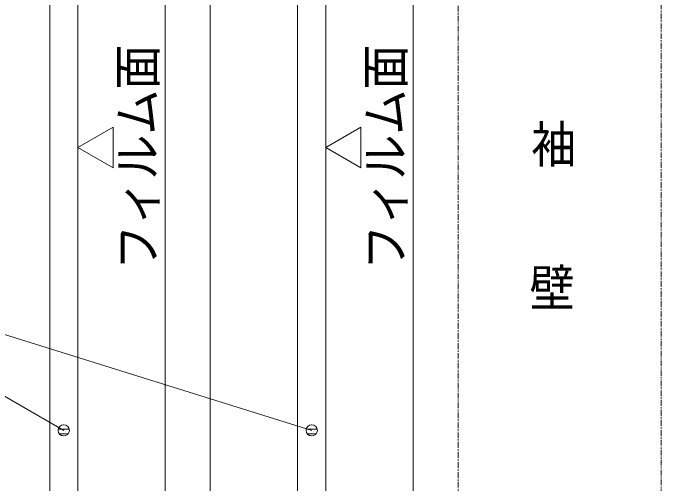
# Model space of a CAD drawing. Units: millimetres, scale not verified. Extents: x -6062 to 6062, y -3045 to 3045.
# Drawn here: x 870 to 1445, y -409 to 8 of the extents above; entities that cross this region are included whole.
import ezdxf
from ezdxf.enums import TextEntityAlignment as Align

# ---------------------------------------------------------------- set-up
doc = ezdxf.new("R2010")
doc.units = ezdxf.units.MM
doc.header["$LTSCALE"] = 20
doc.linetypes.add('DOUBLE_CHAIN1', pattern=[8.8, 5, -1, 0.6, -0.6, 0.6, -1])
doc.layers.add('0-3_2寸法-3', color=7, linetype='Continuous', lineweight=9)
doc.layers.add('0-4_3一般', color=7, linetype='Continuous', lineweight=9)
doc.styles.add('ＭＳ ゴシック', font='')
doc.styles.get('ＭＳ ゴシック').set_extended_font_data('MS Gothic')

# ---------------------------------------------------------------- blocks, each defined once
blk = doc.blocks.new('グループ-61')
at = {"layer": '0-4_3一般'}
blk.add_line((55843.7, 17304.9), (55843.7, -36700), dxfattribs=at)
blk.add_lwpolyline([(54293.7, -34100), (54293.7, 14504.9), (53793.7, 14504.9), (53793.7, -34100)], close=True, dxfattribs=at)
blk = doc.blocks.new('グループ-72')
at = {"layer": '0-4_3一般'}
for p, q in [((58193.7, 14704.9), (58193.7, -34100)), ((58693.7, -34100), (58693.7, 14704.9))]:
    blk.add_line(p, q, dxfattribs=at)
blk.add_lwpolyline([(60243.7, 17304.9), (60243.7, -36700), (56643.7, -36700), (56643.7, 17304.9)], close=True, dxfattribs=at)
blk = doc.blocks.new('グループ-83')
at = {"layer": '0-4_3一般'}
for name in ['グループ-61', 'グループ-72']:
    blk.add_blockref(name, (0, 0), dxfattribs=at)
blk = doc.blocks.new('グループ-85')
at = {"layer": '0-4_3一般', "linetype": 'DOUBLE_CHAIN1'}
blk.add_line((61043.7, -38000), (61043.7, 21804.9), dxfattribs=at)
blk.add_lwpolyline([(64643.7, 21804.9), (64643.7, -38000), (61043.7, -38000)], dxfattribs=at)
blk = doc.blocks.new('グループ-86')
at = {"layer": '0-4_3一般'}
for name in ['グループ-83', 'グループ-85']:
    blk.add_blockref(name, (0, 0), dxfattribs=at)

msp = doc.modelspace()

# ---------------------------------------------------------------- linework, layer by layer
at = {"layer": '0-3_2寸法-3'}
for p, q in [((656.68, -213.04), (1134.68, -362)), ((919.58, -361.01), (909.79, -361.01)), ((914.87, -357.01), (914.49, -357.01)), ((914.87, -357.01), (914.49, -357.01)), ((1139.58, -361.01), (1129.79, -361.01)), ((1134.85, -357.01), (1134.52, -357.01)), ((1134.85, -357.01), (1134.52, -357.01)), ((918.68, -365.01), (910.69, -365.01)), ((1138.68, -365.01), (1130.69, -365.01))]:
    msp.add_line(p, q, dxfattribs=at)
for points in [[(958.43, -93.1), (958.43, -129.17), (927.18, -111.14)], [(1178.43, -93.1), (1178.43, -129.17), (1147.18, -111.14)]]:
    msp.add_lwpolyline(points, close=True, dxfattribs=at)
msp.add_lwpolyline([(914.68, -362), (656.68, -213.04), (526.65, -213.04)], dxfattribs=at)
for centre in [(914.68, -362), (914.68, -362), (1134.68, -362), (1134.68, -362)]:
    msp.add_circle(centre, 5.01, dxfattribs=at)

# ---------------------------------------------------------------- block references
at = {"layer": '0-4_3一般', "xscale": 0.05, "yscale": 0.05}
msp.add_blockref('グループ-86', (-1787.5, 0), dxfattribs=at)

# ---------------------------------------------------------------- texts
at = {"layer": '0-3_2寸法-3', "style": 'ＭＳ ゴシック', "width": 0.9}
for p in [(1006.03, -219.5), (1226.03, -219.5)]:
    msp.add_text('フィルム面', height=32.55, rotation=90, dxfattribs=at).set_placement(p, align=Align.BOTTOM_LEFT)
for s, p in [('袖', (1329.45, -134.28)), ('壁', (1328.01, -261.58))]:
    msp.add_text(s, height=32.55, dxfattribs=at).set_placement(p, align=Align.BOTTOM_LEFT)

doc.saveas('drawing.dxf')
